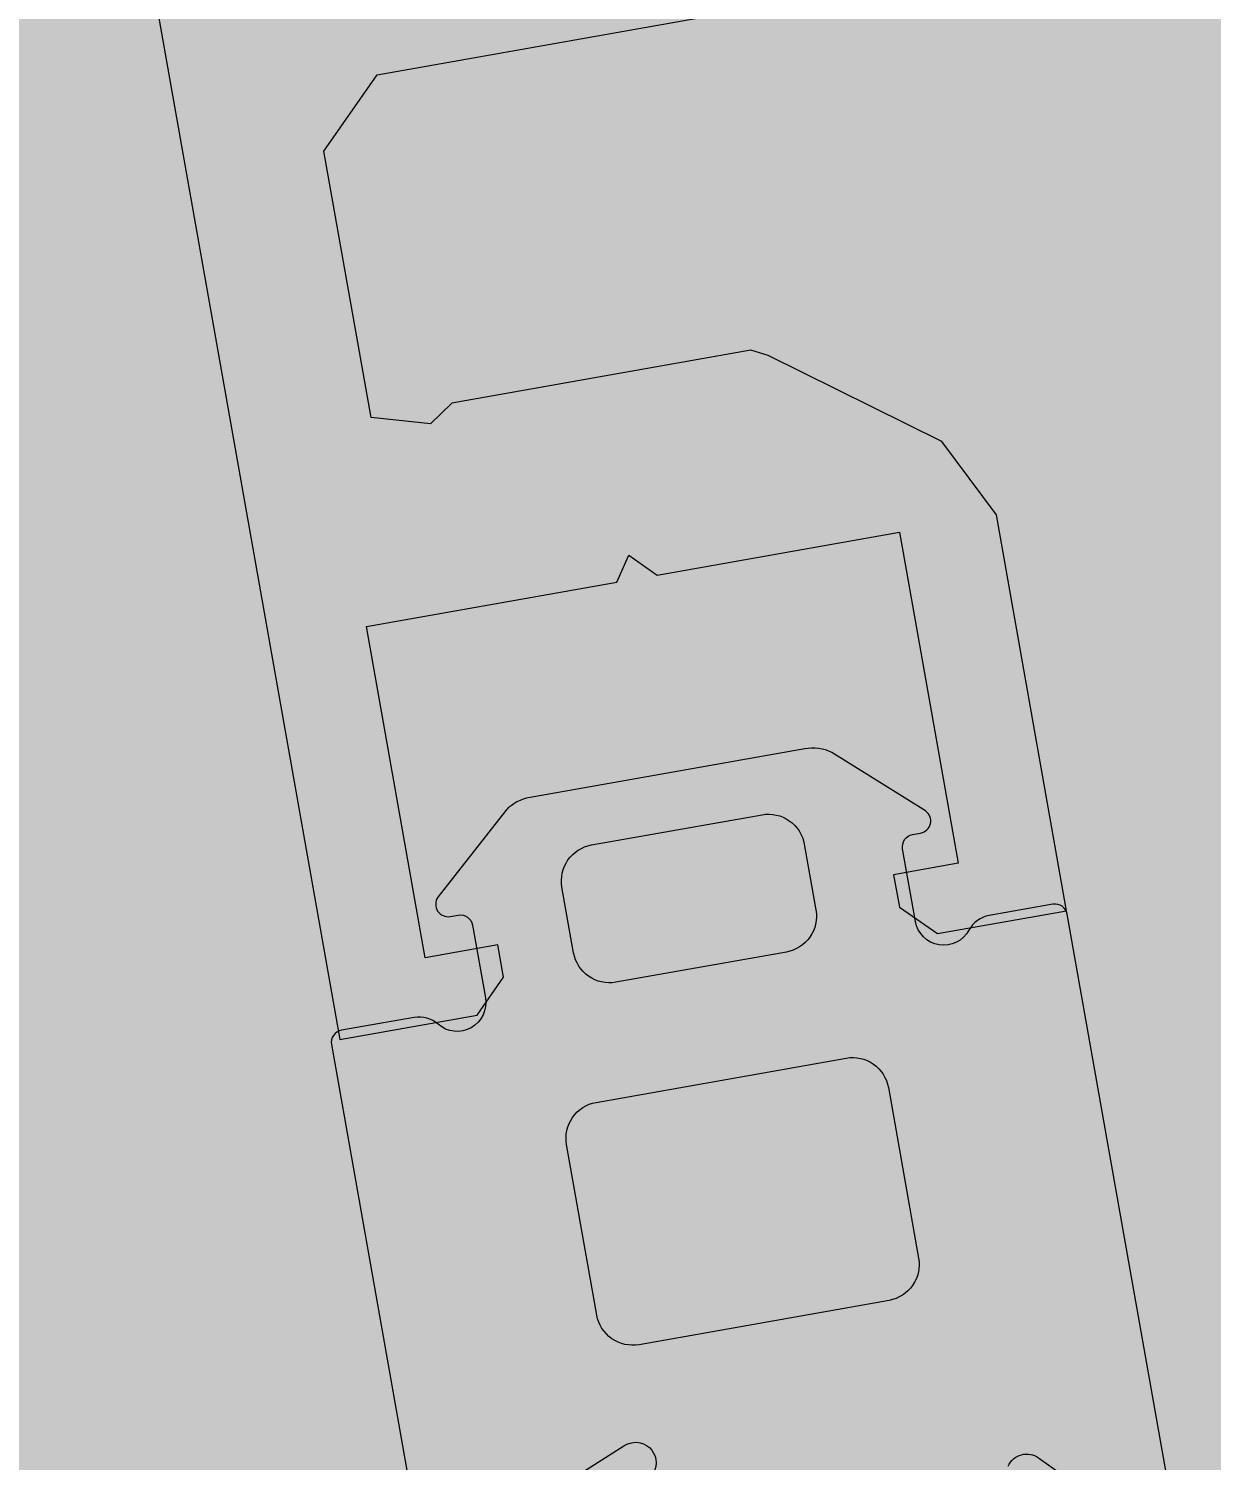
# Model space of a CAD drawing. Header units: millimetres. Extents: x -9096648 to 8741128, y -70248 to 735163.
# Drawn here: x -194502.36 to -194484.78, y 346366.93 to 346388.21 of the extents above; entities that cross this region are included whole.
import ezdxf
from ezdxf import colors
from ezdxf.entities.mleader import LeaderData, LeaderLine
from ezdxf.enums import TextEntityAlignment as Align
from ezdxf.math import Vec2, Vec3

# ---------------------------------------------------------------- set-up
doc = ezdxf.new("R2018")
doc.units = ezdxf.units.MM
doc.linetypes.add('HIDDEN', pattern=[6, 4, -2])
for name, color, linetype, lineweight in [('АР_Маркер экспликации', 239, 'Continuous', 13), ('АР_Номер помещения', 1, 'Continuous', 25), ('АР_Отметки', 250, 'Continuous', 15), ('АР_Помещения_площадь', 19, 'Continuous', 9), ('АР_Размеры', 175, 'Continuous', 9), ('АР_Сущ Несущая стена', 202, 'Continuous', 30), ('перекр 0.3', 181, 'Continuous', 30)]:
    doc.layers.add(name, color=color, linetype=linetype, lineweight=lineweight)
doc.layers.add('АР_Названия помещений', color=124, linetype='Continuous', lineweight=5, plot=False)
doc.styles.add('ISOCPEUR', font='isocpeui.ttf', dxfattribs={"height": 250})
doc.styles.get("Standard").update_dxf_attribs({"font": 'arial.ttf'})

# ---------------------------------------------------------------- blocks, each defined once
blk = doc.blocks.new('*U2187')
at = {"color": 8, "style": 'ISOCPEUR', "flags": 1}
blk.add_attdef('КАТЕГОРИЯ', (-499.166, -2092.186), '', height=250, dxfattribs=at)
at = {"layer": 'АР_Номер помещения', "color": 8, "style": 'ISOCPEUR'}
blk.add_attdef('НОМЕР_ПОМЕЩЕНИЯ', text='', height=300, dxfattribs=at).set_placement((-21006.233, -3796.072), align=Align.MIDDLE_CENTER)
at = {"layer": 'АР_Помещения_площадь', "color": 8, "lineweight": 30, "flags": 104}
blk.add_attdef('ИМЯ_ПОМЕЩЕНИЯ', text='', height=100, dxfattribs=at).set_placement((157.628, 1217.141), align=Align.MIDDLE_CENTER)
at = {"layer": 'АР_Помещения_площадь', "color": 8, "style": 'ISOCPEUR'}
blk.add_attdef('ПЛОЩАДЬ_ПОМЕЩЕНИЯ', text='', height=200, dxfattribs=at).set_placement((-20054.82, -13069.522), align=Align.MIDDLE_RIGHT)
blk = doc.blocks.new('*U2171')
at = {"color": 8, "style": 'ISOCPEUR', "flags": 1}
blk.add_attdef('КАТЕГОРИЯ', (-499.166, -2092.186), '', height=250, dxfattribs=at)
at = {"layer": 'АР_Номер помещения', "color": 8, "style": 'ISOCPEUR'}
blk.add_attdef('НОМЕР_ПОМЕЩЕНИЯ', text='', height=300, dxfattribs=at).set_placement((1135.237, -4683.519), align=Align.MIDDLE_CENTER)
at = {"layer": 'АР_Помещения_площадь', "color": 8, "lineweight": 30, "flags": 104}
blk.add_attdef('ИМЯ_ПОМЕЩЕНИЯ', text='', height=100, dxfattribs=at).set_placement((157.628, 1217.141), align=Align.MIDDLE_CENTER)
at = {"layer": 'АР_Помещения_площадь', "color": 8, "style": 'ISOCPEUR'}
blk.add_attdef('ПЛОЩАДЬ_ПОМЕЩЕНИЯ', text='', height=200, dxfattribs=at).set_placement((6388.051, -10752.088), align=Align.MIDDLE_RIGHT)
blk = doc.blocks.new('*U2167')
at = {"color": 8, "style": 'ISOCPEUR', "flags": 1}
blk.add_attdef('КАТЕГОРИЯ', (-499.166, -2092.186), '', height=250, dxfattribs=at)
at = {"layer": 'АР_Номер помещения', "color": 8, "style": 'ISOCPEUR'}
blk.add_attdef('НОМЕР_ПОМЕЩЕНИЯ', text='', height=300, dxfattribs=at).set_placement((-20232.679, 2600.078), align=Align.MIDDLE_CENTER)
at = {"layer": 'АР_Помещения_площадь', "color": 8, "style": 'ISOCPEUR'}
blk.add_attdef('ПЛОЩАДЬ_ПОМЕЩЕНИЯ', text='', height=200, dxfattribs=at).set_placement((-20053.458, 1769.683), align=Align.MIDDLE_RIGHT)
at = {"layer": 'АР_Помещения_площадь', "color": 8, "lineweight": 30, "flags": 104}
blk.add_attdef('ИМЯ_ПОМЕЩЕНИЯ', text='', height=100, dxfattribs=at).set_placement((157.628, 1217.141), align=Align.MIDDLE_CENTER)
blk = doc.blocks.new('*U2168')
at = {"color": 8, "style": 'ISOCPEUR', "flags": 1}
blk.add_attdef('КАТЕГОРИЯ', (-499.166, -2092.186), '', height=250, dxfattribs=at)
at = {"layer": 'АР_Номер помещения', "color": 8, "style": 'ISOCPEUR'}
blk.add_attdef('НОМЕР_ПОМЕЩЕНИЯ', text='', height=300, dxfattribs=at).set_placement((-17103.919, 4164.009), align=Align.MIDDLE_CENTER)
at = {"layer": 'АР_Помещения_площадь', "color": 8, "style": 'ISOCPEUR'}
blk.add_attdef('ПЛОЩАДЬ_ПОМЕЩЕНИЯ', text='', height=200, dxfattribs=at).set_placement((-15108.805, 2968.381), align=Align.MIDDLE_RIGHT)
at = {"layer": 'АР_Помещения_площадь', "color": 8, "lineweight": 30, "flags": 104}
blk.add_attdef('ИМЯ_ПОМЕЩЕНИЯ', text='', height=100, dxfattribs=at).set_placement((157.628, 1217.141), align=Align.MIDDLE_CENTER)
blk = doc.blocks.new('_DotSmall')
at = {"color": 8, "linetype": 'ByBlock', "const_width": 0.5}
blk.add_lwpolyline([(-0.0625, 0, 1), (0.0625, 0, 1)], format="xyb", close=True, dxfattribs=at)

msp = doc.modelspace()

# ---------------------------------------------------------------- linework, layer by layer
at = {"layer": 'АР_Размеры', "color": 8, "lineweight": 0, "ltscale": 100, "transparency": 33554687}
for points in [[(-194515.01, 346470.667), (-194497.733, 346373.185), (-194495.692, 346373.547), (-194495.297, 346374.112), (-194495.382, 346374.592), (-194496.462, 346374.401), (-194497.335, 346379.323), (-194493.613, 346379.982), (-194493.437, 346380.385), (-194493.013, 346380.089), (-194489.411, 346380.727), (-194488.539, 346375.805), (-194489.499, 346375.635), (-194489.414, 346375.155), (-194488.849, 346374.76), (-194486.928, 346375.1), (-194487.97, 346380.983), (-194488.784, 346382.077), (-194491.362, 346383.353), (-194491.624, 346383.431), (-194496.066, 346382.643), (-194496.383, 346382.339), (-194497.266, 346382.431), (-194497.968, 346386.392), (-194497.178, 346387.523), (-194474.559, 346391.532)], [(-194515.01, 346470.667), (-194497.733, 346373.185), (-194495.692, 346373.547), (-194495.297, 346374.112), (-194495.382, 346374.592), (-194496.462, 346374.401), (-194497.335, 346379.323), (-194493.613, 346379.982), (-194493.437, 346380.385), (-194493.013, 346380.089), (-194489.411, 346380.727), (-194488.539, 346375.805), (-194489.499, 346375.635), (-194489.414, 346375.155), (-194488.849, 346374.76), (-194486.928, 346375.1), (-194487.97, 346380.983), (-194488.784, 346382.077), (-194491.362, 346383.353), (-194491.624, 346383.431), (-194496.066, 346382.643), (-194496.383, 346382.339), (-194497.266, 346382.431), (-194497.968, 346386.392), (-194497.178, 346387.523), (-194474.559, 346391.532)], [(-194515.01, 346470.667), (-194497.733, 346373.185), (-194495.692, 346373.547), (-194495.297, 346374.112), (-194495.382, 346374.592), (-194496.462, 346374.401), (-194497.335, 346379.323), (-194493.613, 346379.982), (-194493.437, 346380.385), (-194493.013, 346380.089), (-194489.411, 346380.727), (-194488.539, 346375.805), (-194489.499, 346375.635), (-194489.414, 346375.155), (-194488.849, 346374.76), (-194486.928, 346375.1), (-194487.97, 346380.983), (-194488.784, 346382.077), (-194491.362, 346383.353), (-194491.624, 346383.431), (-194496.066, 346382.643), (-194496.383, 346382.339), (-194497.266, 346382.431), (-194497.968, 346386.392), (-194497.178, 346387.523), (-194474.559, 346391.532)], [(-194515.01, 346470.667), (-194497.733, 346373.185), (-194495.692, 346373.547), (-194495.297, 346374.112), (-194495.382, 346374.592), (-194496.462, 346374.401), (-194497.335, 346379.323), (-194493.613, 346379.982), (-194493.437, 346380.385), (-194493.013, 346380.089), (-194489.411, 346380.727), (-194488.539, 346375.805), (-194489.499, 346375.635), (-194489.414, 346375.155), (-194488.849, 346374.76), (-194486.928, 346375.1), (-194487.97, 346380.983), (-194488.784, 346382.077), (-194491.362, 346383.353), (-194491.624, 346383.431), (-194496.066, 346382.643), (-194496.383, 346382.339), (-194497.266, 346382.431), (-194497.968, 346386.392), (-194497.178, 346387.523), (-194474.559, 346391.532)], [(-194515.01, 346470.667), (-194497.733, 346373.185), (-194495.692, 346373.547), (-194495.297, 346374.112), (-194495.382, 346374.592), (-194496.462, 346374.401), (-194497.335, 346379.323), (-194493.613, 346379.982), (-194493.437, 346380.385), (-194493.013, 346380.089), (-194489.411, 346380.727), (-194488.539, 346375.805), (-194489.499, 346375.635), (-194489.414, 346375.155), (-194488.849, 346374.76), (-194486.928, 346375.1), (-194487.97, 346380.983), (-194488.784, 346382.077), (-194491.362, 346383.353), (-194491.624, 346383.431), (-194496.066, 346382.643), (-194496.383, 346382.339), (-194497.266, 346382.431), (-194497.968, 346386.392), (-194497.178, 346387.523), (-194474.559, 346391.532)], [(-194515.01, 346470.667), (-194497.733, 346373.185), (-194495.692, 346373.547), (-194495.297, 346374.112), (-194495.382, 346374.592), (-194496.462, 346374.401), (-194497.335, 346379.323), (-194493.613, 346379.982), (-194493.437, 346380.385), (-194493.013, 346380.089), (-194489.411, 346380.727), (-194488.539, 346375.805), (-194489.499, 346375.635), (-194489.414, 346375.155), (-194488.849, 346374.76), (-194486.928, 346375.1), (-194487.97, 346380.983), (-194488.784, 346382.077), (-194491.362, 346383.353), (-194491.624, 346383.431), (-194496.066, 346382.643), (-194496.383, 346382.339), (-194497.266, 346382.431), (-194497.968, 346386.392), (-194497.178, 346387.523), (-194474.559, 346391.532)], [(-194515.01, 346470.667), (-194497.733, 346373.185), (-194495.692, 346373.547), (-194495.297, 346374.112), (-194495.382, 346374.592), (-194496.462, 346374.401), (-194497.335, 346379.323), (-194493.613, 346379.982), (-194493.437, 346380.385), (-194493.013, 346380.089), (-194489.411, 346380.727), (-194488.539, 346375.805), (-194489.499, 346375.635), (-194489.414, 346375.155), (-194488.849, 346374.76), (-194486.928, 346375.1), (-194487.97, 346380.983), (-194488.784, 346382.077), (-194491.362, 346383.353), (-194491.624, 346383.431), (-194496.066, 346382.643), (-194496.383, 346382.339), (-194497.266, 346382.431), (-194497.968, 346386.392), (-194497.178, 346387.523), (-194474.559, 346391.532)], [(-194515.01, 346470.667), (-194497.733, 346373.185), (-194495.692, 346373.547), (-194495.297, 346374.112), (-194495.382, 346374.592), (-194496.462, 346374.401), (-194497.335, 346379.323), (-194493.613, 346379.982), (-194493.437, 346380.385), (-194493.013, 346380.089), (-194489.411, 346380.727), (-194488.539, 346375.805), (-194489.499, 346375.635), (-194489.414, 346375.155), (-194488.849, 346374.76), (-194486.928, 346375.1), (-194487.97, 346380.983), (-194488.784, 346382.077), (-194491.362, 346383.353), (-194491.624, 346383.431), (-194496.066, 346382.643), (-194496.383, 346382.339), (-194497.266, 346382.431), (-194497.968, 346386.392), (-194497.178, 346387.523), (-194474.559, 346391.532)], [(-194515.01, 346470.667), (-194497.733, 346373.185), (-194495.692, 346373.547), (-194495.297, 346374.112), (-194495.382, 346374.592), (-194496.462, 346374.401), (-194497.335, 346379.323), (-194493.613, 346379.982), (-194493.437, 346380.385), (-194493.013, 346380.089), (-194489.411, 346380.727), (-194488.539, 346375.805), (-194489.499, 346375.635), (-194489.414, 346375.155), (-194488.849, 346374.76), (-194486.928, 346375.1), (-194487.97, 346380.983), (-194488.784, 346382.077), (-194491.362, 346383.353), (-194491.624, 346383.431), (-194496.066, 346382.643), (-194496.383, 346382.339), (-194497.266, 346382.431), (-194497.968, 346386.392), (-194497.178, 346387.523), (-194474.559, 346391.532)], [(-194515.01, 346470.667), (-194497.733, 346373.185), (-194495.692, 346373.547), (-194495.297, 346374.112), (-194495.382, 346374.592), (-194496.462, 346374.401), (-194497.335, 346379.323), (-194493.613, 346379.982), (-194493.437, 346380.385), (-194493.013, 346380.089), (-194489.411, 346380.727), (-194488.539, 346375.805), (-194489.499, 346375.635), (-194489.414, 346375.155), (-194488.849, 346374.76), (-194486.928, 346375.1), (-194487.97, 346380.983), (-194488.784, 346382.077), (-194491.362, 346383.353), (-194491.624, 346383.431), (-194496.066, 346382.643), (-194496.383, 346382.339), (-194497.266, 346382.431), (-194497.968, 346386.392), (-194497.178, 346387.523), (-194474.559, 346391.532)], [(-194515.01, 346470.667), (-194497.733, 346373.185), (-194495.692, 346373.547), (-194495.297, 346374.112), (-194495.382, 346374.592), (-194496.462, 346374.401), (-194497.335, 346379.323), (-194493.613, 346379.982), (-194493.437, 346380.385), (-194493.013, 346380.089), (-194489.411, 346380.727), (-194488.539, 346375.805), (-194489.499, 346375.635), (-194489.414, 346375.155), (-194488.849, 346374.76), (-194486.928, 346375.1), (-194487.97, 346380.983), (-194488.784, 346382.077), (-194491.362, 346383.353), (-194491.624, 346383.431), (-194496.066, 346382.643), (-194496.383, 346382.339), (-194497.266, 346382.431), (-194497.968, 346386.392), (-194497.178, 346387.523), (-194474.559, 346391.532)], [(-194515.01, 346470.667), (-194497.733, 346373.185), (-194495.692, 346373.547), (-194495.297, 346374.112), (-194495.382, 346374.592), (-194496.462, 346374.401), (-194497.335, 346379.323), (-194493.613, 346379.982), (-194493.437, 346380.385), (-194493.013, 346380.089), (-194489.411, 346380.727), (-194488.539, 346375.805), (-194489.499, 346375.635), (-194489.414, 346375.155), (-194488.849, 346374.76), (-194486.928, 346375.1), (-194487.97, 346380.983), (-194488.784, 346382.077), (-194491.362, 346383.353), (-194491.624, 346383.431), (-194496.066, 346382.643), (-194496.383, 346382.339), (-194497.266, 346382.431), (-194497.968, 346386.392), (-194497.178, 346387.523), (-194474.559, 346391.532)], [(-194515.01, 346470.667), (-194497.733, 346373.185), (-194495.692, 346373.547), (-194495.297, 346374.112), (-194495.382, 346374.592), (-194496.462, 346374.401), (-194497.335, 346379.323), (-194493.613, 346379.982), (-194493.437, 346380.385), (-194493.013, 346380.089), (-194489.411, 346380.727), (-194488.539, 346375.805), (-194489.499, 346375.635), (-194489.414, 346375.155), (-194488.849, 346374.76), (-194486.928, 346375.1), (-194487.97, 346380.983), (-194488.784, 346382.077), (-194491.362, 346383.353), (-194491.624, 346383.431), (-194496.066, 346382.643), (-194496.383, 346382.339), (-194497.266, 346382.431), (-194497.968, 346386.392), (-194497.178, 346387.523), (-194474.559, 346391.532)], [(-194515.01, 346470.667), (-194497.733, 346373.185), (-194495.692, 346373.547), (-194495.297, 346374.112), (-194495.382, 346374.592), (-194496.462, 346374.401), (-194497.335, 346379.323), (-194493.613, 346379.982), (-194493.437, 346380.385), (-194493.013, 346380.089), (-194489.411, 346380.727), (-194488.539, 346375.805), (-194489.499, 346375.635), (-194489.414, 346375.155), (-194488.849, 346374.76), (-194486.928, 346375.1), (-194487.97, 346380.983), (-194488.784, 346382.077), (-194491.362, 346383.353), (-194491.624, 346383.431), (-194496.066, 346382.643), (-194496.383, 346382.339), (-194497.266, 346382.431), (-194497.968, 346386.392), (-194497.178, 346387.523), (-194474.559, 346391.532)], [(-194515.01, 346470.667), (-194497.733, 346373.185), (-194495.692, 346373.547), (-194495.297, 346374.112), (-194495.382, 346374.592), (-194496.462, 346374.401), (-194497.335, 346379.323), (-194493.613, 346379.982), (-194493.437, 346380.385), (-194493.013, 346380.089), (-194489.411, 346380.727), (-194488.539, 346375.805), (-194489.499, 346375.635), (-194489.414, 346375.155), (-194488.849, 346374.76), (-194486.928, 346375.1), (-194487.97, 346380.983), (-194488.784, 346382.077), (-194491.362, 346383.353), (-194491.624, 346383.431), (-194496.066, 346382.643), (-194496.383, 346382.339), (-194497.266, 346382.431), (-194497.968, 346386.392), (-194497.178, 346387.523), (-194474.559, 346391.532)], [(-194515.01, 346470.667), (-194497.733, 346373.185), (-194495.692, 346373.547), (-194495.297, 346374.112), (-194495.382, 346374.592), (-194496.462, 346374.401), (-194497.335, 346379.323), (-194493.613, 346379.982), (-194493.437, 346380.385), (-194493.013, 346380.089), (-194489.411, 346380.727), (-194488.539, 346375.805), (-194489.499, 346375.635), (-194489.414, 346375.155), (-194488.849, 346374.76), (-194486.928, 346375.1), (-194487.97, 346380.983), (-194488.784, 346382.077), (-194491.362, 346383.353), (-194491.624, 346383.431), (-194496.066, 346382.643), (-194496.383, 346382.339), (-194497.266, 346382.431), (-194497.968, 346386.392), (-194497.178, 346387.523), (-194474.559, 346391.532)], [(-194515.01, 346470.667), (-194497.733, 346373.185), (-194495.692, 346373.547), (-194495.297, 346374.112), (-194495.382, 346374.592), (-194496.462, 346374.401), (-194497.335, 346379.323), (-194493.613, 346379.982), (-194493.437, 346380.385), (-194493.013, 346380.089), (-194489.411, 346380.727), (-194488.539, 346375.805), (-194489.499, 346375.635), (-194489.414, 346375.155), (-194488.849, 346374.76), (-194486.928, 346375.1), (-194487.97, 346380.983), (-194488.784, 346382.077), (-194491.362, 346383.353), (-194491.624, 346383.431), (-194496.066, 346382.643), (-194496.383, 346382.339), (-194497.266, 346382.431), (-194497.968, 346386.392), (-194497.178, 346387.523), (-194474.559, 346391.532)], [(-194515.01, 346470.667), (-194497.733, 346373.185), (-194495.692, 346373.547), (-194495.297, 346374.112), (-194495.382, 346374.592), (-194496.462, 346374.401), (-194497.335, 346379.323), (-194493.613, 346379.982), (-194493.437, 346380.385), (-194493.013, 346380.089), (-194489.411, 346380.727), (-194488.539, 346375.805), (-194489.499, 346375.635), (-194489.414, 346375.155), (-194488.849, 346374.76), (-194486.928, 346375.1), (-194487.97, 346380.983), (-194488.784, 346382.077), (-194491.362, 346383.353), (-194491.624, 346383.431), (-194496.066, 346382.643), (-194496.383, 346382.339), (-194497.266, 346382.431), (-194497.968, 346386.392), (-194497.178, 346387.523), (-194474.559, 346391.532)], [(-194486.919, 346375.048), (-194486.919, 346375.048)], [(-194486.919, 346375.048), (-194486.919, 346375.048)], [(-194486.919, 346375.048), (-194486.919, 346375.048)], [(-194486.919, 346375.048), (-194486.919, 346375.048)], [(-194486.919, 346375.048), (-194486.919, 346375.048)], [(-194486.919, 346375.048), (-194486.919, 346375.048)], [(-194486.919, 346375.048), (-194486.919, 346375.048)], [(-194486.919, 346375.048), (-194486.919, 346375.048)], [(-194486.919, 346375.048), (-194486.919, 346375.048)], [(-194486.919, 346375.048), (-194486.919, 346375.048)], [(-194486.919, 346375.048), (-194486.919, 346375.048)], [(-194486.919, 346375.048), (-194486.919, 346375.048)], [(-194486.919, 346375.048), (-194486.919, 346375.048)], [(-194486.919, 346375.048), (-194486.919, 346375.048)], [(-194486.919, 346375.048), (-194486.919, 346375.048)], [(-194486.919, 346375.048), (-194486.919, 346375.048)], [(-194486.919, 346375.048), (-194486.919, 346375.048)], [(-194497.856, 346373.11), (-194497.856, 346373.11)], [(-194497.856, 346373.11), (-194497.856, 346373.11)], [(-194497.856, 346373.11), (-194497.856, 346373.11)], [(-194497.856, 346373.11), (-194497.856, 346373.11)], [(-194497.856, 346373.11), (-194497.856, 346373.11)], [(-194497.856, 346373.11), (-194497.856, 346373.11)], [(-194497.856, 346373.11), (-194497.856, 346373.11)], [(-194497.856, 346373.11), (-194497.856, 346373.11)], [(-194497.856, 346373.11), (-194497.856, 346373.11)], [(-194497.856, 346373.11), (-194497.856, 346373.11)], [(-194497.856, 346373.11), (-194497.856, 346373.11)], [(-194497.856, 346373.11), (-194497.856, 346373.11)], [(-194497.856, 346373.11), (-194497.856, 346373.11)], [(-194497.856, 346373.11), (-194497.856, 346373.11)], [(-194497.856, 346373.11), (-194497.856, 346373.11)], [(-194497.856, 346373.11), (-194497.856, 346373.11)], [(-194497.856, 346373.11), (-194497.856, 346373.11)]]:
    msp.add_lwpolyline(points, dxfattribs=at)
for points in [[(-194485.348, 346366.188), (-194486.919, 346375.048, 0.414214), (-194487.131, 346375.196), (-194488.079, 346375.028, 0.228752), (-194488.379, 346374.811, -0.710164), (-194489.175, 346374.94), (-194489.366, 346376.02, -0.4144), (-194489.218, 346376.232), (-194489.098, 346376.254, 0.66825), (-194489.025, 346376.584), (-194490.417, 346377.451, 0.164348), (-194490.821, 346377.506), (-194494.903, 346376.782, 0.164348), (-194495.264, 346376.592), (-194496.273, 346375.299, 0.66825), (-194496.091, 346375.014), (-194495.971, 346375.035, -0.4144), (-194495.759, 346374.887), (-194495.567, 346373.807, -0.710164), (-194496.27, 346373.413, 0.228752), (-194496.627, 346373.513), (-194497.708, 346373.322, 0.4144), (-194497.856, 346373.11), (-194496.6, 346366.027, 0.430028)], [(-194485.348, 346366.188), (-194486.919, 346375.048, 0.414214), (-194487.131, 346375.196), (-194488.079, 346375.028, 0.228752), (-194488.379, 346374.811, -0.710164), (-194489.175, 346374.94), (-194489.366, 346376.02, -0.4144), (-194489.218, 346376.232), (-194489.098, 346376.254, 0.66825), (-194489.025, 346376.584), (-194490.417, 346377.451, 0.164348), (-194490.821, 346377.506), (-194494.903, 346376.782, 0.164348), (-194495.264, 346376.592), (-194496.273, 346375.299, 0.66825), (-194496.091, 346375.014), (-194495.971, 346375.035, -0.4144), (-194495.759, 346374.887), (-194495.567, 346373.807, -0.710164), (-194496.27, 346373.413, 0.228752), (-194496.627, 346373.513), (-194497.708, 346373.322, 0.4144), (-194497.856, 346373.11), (-194496.6, 346366.027, 0.430028)], [(-194485.348, 346366.188), (-194486.919, 346375.048, 0.414214), (-194487.131, 346375.196), (-194488.079, 346375.028, 0.228752), (-194488.379, 346374.811, -0.710164), (-194489.175, 346374.94), (-194489.366, 346376.02, -0.4144), (-194489.218, 346376.232), (-194489.098, 346376.254, 0.66825), (-194489.025, 346376.584), (-194490.417, 346377.451, 0.164348), (-194490.821, 346377.506), (-194494.903, 346376.782, 0.164348), (-194495.264, 346376.592), (-194496.273, 346375.299, 0.66825), (-194496.091, 346375.014), (-194495.971, 346375.035, -0.4144), (-194495.759, 346374.887), (-194495.567, 346373.807, -0.710164), (-194496.27, 346373.413, 0.228752), (-194496.627, 346373.513), (-194497.708, 346373.322, 0.4144), (-194497.856, 346373.11), (-194496.6, 346366.027, 0.430028)], [(-194485.348, 346366.188), (-194486.919, 346375.048, 0.414214), (-194487.131, 346375.196), (-194488.079, 346375.028, 0.228752), (-194488.379, 346374.811, -0.710164), (-194489.175, 346374.94), (-194489.366, 346376.02, -0.4144), (-194489.218, 346376.232), (-194489.098, 346376.254, 0.66825), (-194489.025, 346376.584), (-194490.417, 346377.451, 0.164348), (-194490.821, 346377.506), (-194494.903, 346376.782, 0.164348), (-194495.264, 346376.592), (-194496.273, 346375.299, 0.66825), (-194496.091, 346375.014), (-194495.971, 346375.035, -0.4144), (-194495.759, 346374.887), (-194495.567, 346373.807, -0.710164), (-194496.27, 346373.413, 0.228752), (-194496.627, 346373.513), (-194497.708, 346373.322, 0.4144), (-194497.856, 346373.11), (-194496.6, 346366.027, 0.430028)], [(-194485.348, 346366.188), (-194486.919, 346375.048, 0.414214), (-194487.131, 346375.196), (-194488.079, 346375.028, 0.228752), (-194488.379, 346374.811, -0.710164), (-194489.175, 346374.94), (-194489.366, 346376.02, -0.4144), (-194489.218, 346376.232), (-194489.098, 346376.254, 0.66825), (-194489.025, 346376.584), (-194490.417, 346377.451, 0.164348), (-194490.821, 346377.506), (-194494.903, 346376.782, 0.164348), (-194495.264, 346376.592), (-194496.273, 346375.299, 0.66825), (-194496.091, 346375.014), (-194495.971, 346375.035, -0.4144), (-194495.759, 346374.887), (-194495.567, 346373.807, -0.710164), (-194496.27, 346373.413, 0.228752), (-194496.627, 346373.513), (-194497.708, 346373.322, 0.4144), (-194497.856, 346373.11), (-194496.6, 346366.027, 0.430028)], [(-194485.348, 346366.188), (-194486.919, 346375.048, 0.414214), (-194487.131, 346375.196), (-194488.079, 346375.028, 0.228752), (-194488.379, 346374.811, -0.710164), (-194489.175, 346374.94), (-194489.366, 346376.02, -0.4144), (-194489.218, 346376.232), (-194489.098, 346376.254, 0.66825), (-194489.025, 346376.584), (-194490.417, 346377.451, 0.164348), (-194490.821, 346377.506), (-194494.903, 346376.782, 0.164348), (-194495.264, 346376.592), (-194496.273, 346375.299, 0.66825), (-194496.091, 346375.014), (-194495.971, 346375.035, -0.4144), (-194495.759, 346374.887), (-194495.567, 346373.807, -0.710164), (-194496.27, 346373.413, 0.228752), (-194496.627, 346373.513), (-194497.708, 346373.322, 0.4144), (-194497.856, 346373.11), (-194496.6, 346366.027, 0.430028)], [(-194485.348, 346366.188), (-194486.919, 346375.048, 0.414214), (-194487.131, 346375.196), (-194488.079, 346375.028, 0.228752), (-194488.379, 346374.811, -0.710164), (-194489.175, 346374.94), (-194489.366, 346376.02, -0.4144), (-194489.218, 346376.232), (-194489.098, 346376.254, 0.66825), (-194489.025, 346376.584), (-194490.417, 346377.451, 0.164348), (-194490.821, 346377.506), (-194494.903, 346376.782, 0.164348), (-194495.264, 346376.592), (-194496.273, 346375.299, 0.66825), (-194496.091, 346375.014), (-194495.971, 346375.035, -0.4144), (-194495.759, 346374.887), (-194495.567, 346373.807, -0.710164), (-194496.27, 346373.413, 0.228752), (-194496.627, 346373.513), (-194497.708, 346373.322, 0.4144), (-194497.856, 346373.11), (-194496.6, 346366.027, 0.430028)], [(-194485.348, 346366.188), (-194486.919, 346375.048, 0.414214), (-194487.131, 346375.196), (-194488.079, 346375.028, 0.228752), (-194488.379, 346374.811, -0.710164), (-194489.175, 346374.94), (-194489.366, 346376.02, -0.4144), (-194489.218, 346376.232), (-194489.098, 346376.254, 0.66825), (-194489.025, 346376.584), (-194490.417, 346377.451, 0.164348), (-194490.821, 346377.506), (-194494.903, 346376.782, 0.164348), (-194495.264, 346376.592), (-194496.273, 346375.299, 0.66825), (-194496.091, 346375.014), (-194495.971, 346375.035, -0.4144), (-194495.759, 346374.887), (-194495.567, 346373.807, -0.710164), (-194496.27, 346373.413, 0.228752), (-194496.627, 346373.513), (-194497.708, 346373.322, 0.4144), (-194497.856, 346373.11), (-194496.6, 346366.027, 0.430028)], [(-194485.348, 346366.188), (-194486.919, 346375.048, 0.414214), (-194487.131, 346375.196), (-194488.079, 346375.028, 0.228752), (-194488.379, 346374.811, -0.710164), (-194489.175, 346374.94), (-194489.366, 346376.02, -0.4144), (-194489.218, 346376.232), (-194489.098, 346376.254, 0.66825), (-194489.025, 346376.584), (-194490.417, 346377.451, 0.164348), (-194490.821, 346377.506), (-194494.903, 346376.782, 0.164348), (-194495.264, 346376.592), (-194496.273, 346375.299, 0.66825), (-194496.091, 346375.014), (-194495.971, 346375.035, -0.4144), (-194495.759, 346374.887), (-194495.567, 346373.807, -0.710164), (-194496.27, 346373.413, 0.228752), (-194496.627, 346373.513), (-194497.708, 346373.322, 0.4144), (-194497.856, 346373.11), (-194496.6, 346366.027, 0.430028)], [(-194485.348, 346366.188), (-194486.919, 346375.048, 0.414214), (-194487.131, 346375.196), (-194488.079, 346375.028, 0.228752), (-194488.379, 346374.811, -0.710164), (-194489.175, 346374.94), (-194489.366, 346376.02, -0.4144), (-194489.218, 346376.232), (-194489.098, 346376.254, 0.66825), (-194489.025, 346376.584), (-194490.417, 346377.451, 0.164348), (-194490.821, 346377.506), (-194494.903, 346376.782, 0.164348), (-194495.264, 346376.592), (-194496.273, 346375.299, 0.66825), (-194496.091, 346375.014), (-194495.971, 346375.035, -0.4144), (-194495.759, 346374.887), (-194495.567, 346373.807, -0.710164), (-194496.27, 346373.413, 0.228752), (-194496.627, 346373.513), (-194497.708, 346373.322, 0.4144), (-194497.856, 346373.11), (-194496.6, 346366.027, 0.430028)], [(-194485.348, 346366.188), (-194486.919, 346375.048, 0.414214), (-194487.131, 346375.196), (-194488.079, 346375.028, 0.228752), (-194488.379, 346374.811, -0.710164), (-194489.175, 346374.94), (-194489.366, 346376.02, -0.4144), (-194489.218, 346376.232), (-194489.098, 346376.254, 0.66825), (-194489.025, 346376.584), (-194490.417, 346377.451, 0.164348), (-194490.821, 346377.506), (-194494.903, 346376.782, 0.164348), (-194495.264, 346376.592), (-194496.273, 346375.299, 0.66825), (-194496.091, 346375.014), (-194495.971, 346375.035, -0.4144), (-194495.759, 346374.887), (-194495.567, 346373.807, -0.710164), (-194496.27, 346373.413, 0.228752), (-194496.627, 346373.513), (-194497.708, 346373.322, 0.4144), (-194497.856, 346373.11), (-194496.6, 346366.027, 0.430028)], [(-194485.348, 346366.188), (-194486.919, 346375.048, 0.414214), (-194487.131, 346375.196), (-194488.079, 346375.028, 0.228752), (-194488.379, 346374.811, -0.710164), (-194489.175, 346374.94), (-194489.366, 346376.02, -0.4144), (-194489.218, 346376.232), (-194489.098, 346376.254, 0.66825), (-194489.025, 346376.584), (-194490.417, 346377.451, 0.164348), (-194490.821, 346377.506), (-194494.903, 346376.782, 0.164348), (-194495.264, 346376.592), (-194496.273, 346375.299, 0.66825), (-194496.091, 346375.014), (-194495.971, 346375.035, -0.4144), (-194495.759, 346374.887), (-194495.567, 346373.807, -0.710164), (-194496.27, 346373.413, 0.228752), (-194496.627, 346373.513), (-194497.708, 346373.322, 0.4144), (-194497.856, 346373.11), (-194496.6, 346366.027, 0.430028)], [(-194485.348, 346366.188), (-194486.919, 346375.048, 0.414214), (-194487.131, 346375.196), (-194488.079, 346375.028, 0.228752), (-194488.379, 346374.811, -0.710164), (-194489.175, 346374.94), (-194489.366, 346376.02, -0.4144), (-194489.218, 346376.232), (-194489.098, 346376.254, 0.66825), (-194489.025, 346376.584), (-194490.417, 346377.451, 0.164348), (-194490.821, 346377.506), (-194494.903, 346376.782, 0.164348), (-194495.264, 346376.592), (-194496.273, 346375.299, 0.66825), (-194496.091, 346375.014), (-194495.971, 346375.035, -0.4144), (-194495.759, 346374.887), (-194495.567, 346373.807, -0.710164), (-194496.27, 346373.413, 0.228752), (-194496.627, 346373.513), (-194497.708, 346373.322, 0.4144), (-194497.856, 346373.11), (-194496.6, 346366.027, 0.430028)], [(-194485.348, 346366.188), (-194486.919, 346375.048, 0.414214), (-194487.131, 346375.196), (-194488.079, 346375.028, 0.228752), (-194488.379, 346374.811, -0.710164), (-194489.175, 346374.94), (-194489.366, 346376.02, -0.4144), (-194489.218, 346376.232), (-194489.098, 346376.254, 0.66825), (-194489.025, 346376.584), (-194490.417, 346377.451, 0.164348), (-194490.821, 346377.506), (-194494.903, 346376.782, 0.164348), (-194495.264, 346376.592), (-194496.273, 346375.299, 0.66825), (-194496.091, 346375.014), (-194495.971, 346375.035, -0.4144), (-194495.759, 346374.887), (-194495.567, 346373.807, -0.710164), (-194496.27, 346373.413, 0.228752), (-194496.627, 346373.513), (-194497.708, 346373.322, 0.4144), (-194497.856, 346373.11), (-194496.6, 346366.027, 0.430028)], [(-194485.348, 346366.188), (-194486.919, 346375.048, 0.414214), (-194487.131, 346375.196), (-194488.079, 346375.028, 0.228752), (-194488.379, 346374.811, -0.710164), (-194489.175, 346374.94), (-194489.366, 346376.02, -0.4144), (-194489.218, 346376.232), (-194489.098, 346376.254, 0.66825), (-194489.025, 346376.584), (-194490.417, 346377.451, 0.164348), (-194490.821, 346377.506), (-194494.903, 346376.782, 0.164348), (-194495.264, 346376.592), (-194496.273, 346375.299, 0.66825), (-194496.091, 346375.014), (-194495.971, 346375.035, -0.4144), (-194495.759, 346374.887), (-194495.567, 346373.807, -0.710164), (-194496.27, 346373.413, 0.228752), (-194496.627, 346373.513), (-194497.708, 346373.322, 0.4144), (-194497.856, 346373.11), (-194496.6, 346366.027, 0.430028)], [(-194485.348, 346366.188), (-194486.919, 346375.048, 0.414214), (-194487.131, 346375.196), (-194488.079, 346375.028, 0.228752), (-194488.379, 346374.811, -0.710164), (-194489.175, 346374.94), (-194489.366, 346376.02, -0.4144), (-194489.218, 346376.232), (-194489.098, 346376.254, 0.66825), (-194489.025, 346376.584), (-194490.417, 346377.451, 0.164348), (-194490.821, 346377.506), (-194494.903, 346376.782, 0.164348), (-194495.264, 346376.592), (-194496.273, 346375.299, 0.66825), (-194496.091, 346375.014), (-194495.971, 346375.035, -0.4144), (-194495.759, 346374.887), (-194495.567, 346373.807, -0.710164), (-194496.27, 346373.413, 0.228752), (-194496.627, 346373.513), (-194497.708, 346373.322, 0.4144), (-194497.856, 346373.11), (-194496.6, 346366.027, 0.430028)], [(-194485.348, 346366.188), (-194486.919, 346375.048, 0.414214), (-194487.131, 346375.196), (-194488.079, 346375.028, 0.228752), (-194488.379, 346374.811, -0.710164), (-194489.175, 346374.94), (-194489.366, 346376.02, -0.4144), (-194489.218, 346376.232), (-194489.098, 346376.254, 0.66825), (-194489.025, 346376.584), (-194490.417, 346377.451, 0.164348), (-194490.821, 346377.506), (-194494.903, 346376.782, 0.164348), (-194495.264, 346376.592), (-194496.273, 346375.299, 0.66825), (-194496.091, 346375.014), (-194495.971, 346375.035, -0.4144), (-194495.759, 346374.887), (-194495.567, 346373.807, -0.710164), (-194496.27, 346373.413, 0.228752), (-194496.627, 346373.513), (-194497.708, 346373.322, 0.4144), (-194497.856, 346373.11), (-194496.6, 346366.027, 0.430028)], [(-194495.402, 346365.94), (-194493.51, 346367.143, -0.800036), (-194493.07, 346366.743, -0.079083)], [(-194495.402, 346365.94), (-194493.51, 346367.143, -0.800036), (-194493.07, 346366.743, -0.079083)], [(-194495.402, 346365.94), (-194493.51, 346367.143, -0.800036), (-194493.07, 346366.743, -0.079083)], [(-194495.402, 346365.94), (-194493.51, 346367.143, -0.800036), (-194493.07, 346366.743, -0.079083)], [(-194495.402, 346365.94), (-194493.51, 346367.143, -0.800036), (-194493.07, 346366.743, -0.079083)], [(-194495.402, 346365.94), (-194493.51, 346367.143, -0.800036), (-194493.07, 346366.743, -0.079083)], [(-194495.402, 346365.94), (-194493.51, 346367.143, -0.800036), (-194493.07, 346366.743, -0.079083)], [(-194495.402, 346365.94), (-194493.51, 346367.143, -0.800036), (-194493.07, 346366.743, -0.079083)], [(-194495.402, 346365.94), (-194493.51, 346367.143, -0.800036), (-194493.07, 346366.743, -0.079083)], [(-194495.402, 346365.94), (-194493.51, 346367.143, -0.800036), (-194493.07, 346366.743, -0.079083)], [(-194495.402, 346365.94), (-194493.51, 346367.143, -0.800036), (-194493.07, 346366.743, -0.079083)], [(-194495.402, 346365.94), (-194493.51, 346367.143, -0.800036), (-194493.07, 346366.743, -0.079083)], [(-194495.402, 346365.94), (-194493.51, 346367.143, -0.800036), (-194493.07, 346366.743, -0.079083)], [(-194495.402, 346365.94), (-194493.51, 346367.143, -0.800036), (-194493.07, 346366.743, -0.079083)], [(-194495.402, 346365.94), (-194493.51, 346367.143, -0.800036), (-194493.07, 346366.743, -0.079083)], [(-194495.402, 346365.94), (-194493.51, 346367.143, -0.800036), (-194493.07, 346366.743, -0.079083)], [(-194495.402, 346365.94), (-194493.51, 346367.143, -0.800036), (-194493.07, 346366.743, -0.079083)], [(-194495.402, 346365.94), (-194493.51, 346367.143, -0.800036), (-194493.07, 346366.743, -0.079083)], [(-194487.796, 346366.844, -0.469739), (-194487.344, 346366.968), (-194485.823, 346365.885, 0.667984)], [(-194487.796, 346366.844, -0.469739), (-194487.344, 346366.968), (-194485.823, 346365.885, 0.667984)], [(-194487.796, 346366.844, -0.469739), (-194487.344, 346366.968), (-194485.823, 346365.885, 0.667984)], [(-194487.796, 346366.844, -0.469739), (-194487.344, 346366.968), (-194485.823, 346365.885, 0.667984)], [(-194487.796, 346366.844, -0.469739), (-194487.344, 346366.968), (-194485.823, 346365.885, 0.667984)], [(-194487.796, 346366.844, -0.469739), (-194487.344, 346366.968), (-194485.823, 346365.885, 0.667984)], [(-194487.796, 346366.844, -0.469739), (-194487.344, 346366.968), (-194485.823, 346365.885, 0.667984)], [(-194487.796, 346366.844, -0.469739), (-194487.344, 346366.968), (-194485.823, 346365.885, 0.667984)], [(-194487.796, 346366.844, -0.469739), (-194487.344, 346366.968), (-194485.823, 346365.885, 0.667984)], [(-194487.796, 346366.844, -0.469739), (-194487.344, 346366.968), (-194485.823, 346365.885, 0.667984)], [(-194487.796, 346366.844, -0.469739), (-194487.344, 346366.968), (-194485.823, 346365.885, 0.667984)], [(-194487.796, 346366.844, -0.469739), (-194487.344, 346366.968), (-194485.823, 346365.885, 0.667984)], [(-194487.796, 346366.844, -0.469739), (-194487.344, 346366.968), (-194485.823, 346365.885, 0.667984)], [(-194487.796, 346366.844, -0.469739), (-194487.344, 346366.968), (-194485.823, 346365.885, 0.667984)], [(-194487.796, 346366.844, -0.469739), (-194487.344, 346366.968), (-194485.823, 346365.885, 0.667984)], [(-194487.796, 346366.844, -0.469739), (-194487.344, 346366.968), (-194485.823, 346365.885, 0.667984)], [(-194487.796, 346366.844, -0.469739), (-194487.344, 346366.968), (-194485.823, 346365.885, 0.667984)], [(-194487.796, 346366.844, -0.469739), (-194487.344, 346366.968), (-194485.823, 346365.885, 0.667984)]]:
    msp.add_lwpolyline(points, format="xyb", dxfattribs=at)
at = {"layer": 'АР_Размеры', "color": 8}
for points in [[(-194493.99, 346376.077), (-194491.455, 346376.527, -0.414214), (-194490.827, 346376.088), (-194490.654, 346375.113, -0.414214), (-194491.093, 346374.486), (-194493.628, 346374.036, -0.414214), (-194494.256, 346374.475), (-194494.429, 346375.449, -0.414214)], [(-194493.99, 346376.077), (-194491.455, 346376.527, -0.414214), (-194490.827, 346376.088), (-194490.654, 346375.113, -0.414214), (-194491.093, 346374.486), (-194493.628, 346374.036, -0.414214), (-194494.256, 346374.475), (-194494.429, 346375.449, -0.414214)], [(-194493.99, 346376.077), (-194491.455, 346376.527, -0.414214), (-194490.827, 346376.088), (-194490.654, 346375.113, -0.414214), (-194491.093, 346374.486), (-194493.628, 346374.036, -0.414214), (-194494.256, 346374.475), (-194494.429, 346375.449, -0.414214)], [(-194493.99, 346376.077), (-194491.455, 346376.527, -0.414214), (-194490.827, 346376.088), (-194490.654, 346375.113, -0.414214), (-194491.093, 346374.486), (-194493.628, 346374.036, -0.414214), (-194494.256, 346374.475), (-194494.429, 346375.449, -0.414214)], [(-194493.99, 346376.077), (-194491.455, 346376.527, -0.414214), (-194490.827, 346376.088), (-194490.654, 346375.113, -0.414214), (-194491.093, 346374.486), (-194493.628, 346374.036, -0.414214), (-194494.256, 346374.475), (-194494.429, 346375.449, -0.414214)], [(-194493.99, 346376.077), (-194491.455, 346376.527, -0.414214), (-194490.827, 346376.088), (-194490.654, 346375.113, -0.414214), (-194491.093, 346374.486), (-194493.628, 346374.036, -0.414214), (-194494.256, 346374.475), (-194494.429, 346375.449, -0.414214)], [(-194493.99, 346376.077), (-194491.455, 346376.527, -0.414214), (-194490.827, 346376.088), (-194490.654, 346375.113, -0.414214), (-194491.093, 346374.486), (-194493.628, 346374.036, -0.414214), (-194494.256, 346374.475), (-194494.429, 346375.449, -0.414214)], [(-194493.99, 346376.077), (-194491.455, 346376.527, -0.414214), (-194490.827, 346376.088), (-194490.654, 346375.113, -0.414214), (-194491.093, 346374.486), (-194493.628, 346374.036, -0.414214), (-194494.256, 346374.475), (-194494.429, 346375.449, -0.414214)], [(-194493.99, 346376.077), (-194491.455, 346376.527, -0.414214), (-194490.827, 346376.088), (-194490.654, 346375.113, -0.414214), (-194491.093, 346374.486), (-194493.628, 346374.036, -0.414214), (-194494.256, 346374.475), (-194494.429, 346375.449, -0.414214)], [(-194493.99, 346376.077), (-194491.455, 346376.527, -0.414214), (-194490.827, 346376.088), (-194490.654, 346375.113, -0.414214), (-194491.093, 346374.486), (-194493.628, 346374.036, -0.414214), (-194494.256, 346374.475), (-194494.429, 346375.449, -0.414214)], [(-194493.99, 346376.077), (-194491.455, 346376.527, -0.414214), (-194490.827, 346376.088), (-194490.654, 346375.113, -0.414214), (-194491.093, 346374.486), (-194493.628, 346374.036, -0.414214), (-194494.256, 346374.475), (-194494.429, 346375.449, -0.414214)], [(-194493.99, 346376.077), (-194491.455, 346376.527, -0.414214), (-194490.827, 346376.088), (-194490.654, 346375.113, -0.414214), (-194491.093, 346374.486), (-194493.628, 346374.036, -0.414214), (-194494.256, 346374.475), (-194494.429, 346375.449, -0.414214)], [(-194493.99, 346376.077), (-194491.455, 346376.527, -0.414214), (-194490.827, 346376.088), (-194490.654, 346375.113, -0.414214), (-194491.093, 346374.486), (-194493.628, 346374.036, -0.414214), (-194494.256, 346374.475), (-194494.429, 346375.449, -0.414214)], [(-194493.99, 346376.077), (-194491.455, 346376.527, -0.414214), (-194490.827, 346376.088), (-194490.654, 346375.113, -0.414214), (-194491.093, 346374.486), (-194493.628, 346374.036, -0.414214), (-194494.256, 346374.475), (-194494.429, 346375.449, -0.414214)], [(-194493.99, 346376.077), (-194491.455, 346376.527, -0.414214), (-194490.827, 346376.088), (-194490.654, 346375.113, -0.414214), (-194491.093, 346374.486), (-194493.628, 346374.036, -0.414214), (-194494.256, 346374.475), (-194494.429, 346375.449, -0.414214)], [(-194493.99, 346376.077), (-194491.455, 346376.527, -0.414214), (-194490.827, 346376.088), (-194490.654, 346375.113, -0.414214), (-194491.093, 346374.486), (-194493.628, 346374.036, -0.414214), (-194494.256, 346374.475), (-194494.429, 346375.449, -0.414214)], [(-194493.99, 346376.077), (-194491.455, 346376.527, -0.414214), (-194490.827, 346376.088), (-194490.654, 346375.113, -0.414214), (-194491.093, 346374.486), (-194493.628, 346374.036, -0.414214), (-194494.256, 346374.475), (-194494.429, 346375.449, -0.414214)], [(-194493.921, 346372.251), (-194490.204, 346372.91, -0.414214), (-194489.577, 346372.471), (-194489.127, 346369.936, -0.414214), (-194489.566, 346369.308), (-194493.283, 346368.649, -0.414214), (-194493.911, 346369.088), (-194494.36, 346371.623, -0.414214)], [(-194493.921, 346372.251), (-194490.204, 346372.91, -0.414214), (-194489.577, 346372.471), (-194489.127, 346369.936, -0.414214), (-194489.566, 346369.308), (-194493.283, 346368.649, -0.414214), (-194493.911, 346369.088), (-194494.36, 346371.623, -0.414214)], [(-194493.921, 346372.251), (-194490.204, 346372.91, -0.414214), (-194489.577, 346372.471), (-194489.127, 346369.936, -0.414214), (-194489.566, 346369.308), (-194493.283, 346368.649, -0.414214), (-194493.911, 346369.088), (-194494.36, 346371.623, -0.414214)], [(-194493.921, 346372.251), (-194490.204, 346372.91, -0.414214), (-194489.577, 346372.471), (-194489.127, 346369.936, -0.414214), (-194489.566, 346369.308), (-194493.283, 346368.649, -0.414214), (-194493.911, 346369.088), (-194494.36, 346371.623, -0.414214)], [(-194493.921, 346372.251), (-194490.204, 346372.91, -0.414214), (-194489.577, 346372.471), (-194489.127, 346369.936, -0.414214), (-194489.566, 346369.308), (-194493.283, 346368.649, -0.414214), (-194493.911, 346369.088), (-194494.36, 346371.623, -0.414214)], [(-194493.921, 346372.251), (-194490.204, 346372.91, -0.414214), (-194489.577, 346372.471), (-194489.127, 346369.936, -0.414214), (-194489.566, 346369.308), (-194493.283, 346368.649, -0.414214), (-194493.911, 346369.088), (-194494.36, 346371.623, -0.414214)], [(-194493.921, 346372.251), (-194490.204, 346372.91, -0.414214), (-194489.577, 346372.471), (-194489.127, 346369.936, -0.414214), (-194489.566, 346369.308), (-194493.283, 346368.649, -0.414214), (-194493.911, 346369.088), (-194494.36, 346371.623, -0.414214)], [(-194493.921, 346372.251), (-194490.204, 346372.91, -0.414214), (-194489.577, 346372.471), (-194489.127, 346369.936, -0.414214), (-194489.566, 346369.308), (-194493.283, 346368.649, -0.414214), (-194493.911, 346369.088), (-194494.36, 346371.623, -0.414214)], [(-194493.921, 346372.251), (-194490.204, 346372.91, -0.414214), (-194489.577, 346372.471), (-194489.127, 346369.936, -0.414214), (-194489.566, 346369.308), (-194493.283, 346368.649, -0.414214), (-194493.911, 346369.088), (-194494.36, 346371.623, -0.414214)], [(-194493.921, 346372.251), (-194490.204, 346372.91, -0.414214), (-194489.577, 346372.471), (-194489.127, 346369.936, -0.414214), (-194489.566, 346369.308), (-194493.283, 346368.649, -0.414214), (-194493.911, 346369.088), (-194494.36, 346371.623, -0.414214)], [(-194493.921, 346372.251), (-194490.204, 346372.91, -0.414214), (-194489.577, 346372.471), (-194489.127, 346369.936, -0.414214), (-194489.566, 346369.308), (-194493.283, 346368.649, -0.414214), (-194493.911, 346369.088), (-194494.36, 346371.623, -0.414214)], [(-194493.921, 346372.251), (-194490.204, 346372.91, -0.414214), (-194489.577, 346372.471), (-194489.127, 346369.936, -0.414214), (-194489.566, 346369.308), (-194493.283, 346368.649, -0.414214), (-194493.911, 346369.088), (-194494.36, 346371.623, -0.414214)], [(-194493.921, 346372.251), (-194490.204, 346372.91, -0.414214), (-194489.577, 346372.471), (-194489.127, 346369.936, -0.414214), (-194489.566, 346369.308), (-194493.283, 346368.649, -0.414214), (-194493.911, 346369.088), (-194494.36, 346371.623, -0.414214)], [(-194493.921, 346372.251), (-194490.204, 346372.91, -0.414214), (-194489.577, 346372.471), (-194489.127, 346369.936, -0.414214), (-194489.566, 346369.308), (-194493.283, 346368.649, -0.414214), (-194493.911, 346369.088), (-194494.36, 346371.623, -0.414214)], [(-194493.921, 346372.251), (-194490.204, 346372.91, -0.414214), (-194489.577, 346372.471), (-194489.127, 346369.936, -0.414214), (-194489.566, 346369.308), (-194493.283, 346368.649, -0.414214), (-194493.911, 346369.088), (-194494.36, 346371.623, -0.414214)], [(-194493.921, 346372.251), (-194490.204, 346372.91, -0.414214), (-194489.577, 346372.471), (-194489.127, 346369.936, -0.414214), (-194489.566, 346369.308), (-194493.283, 346368.649, -0.414214), (-194493.911, 346369.088), (-194494.36, 346371.623, -0.414214)], [(-194493.921, 346372.251), (-194490.204, 346372.91, -0.414214), (-194489.577, 346372.471), (-194489.127, 346369.936, -0.414214), (-194489.566, 346369.308), (-194493.283, 346368.649, -0.414214), (-194493.911, 346369.088), (-194494.36, 346371.623, -0.414214)]]:
    msp.add_lwpolyline(points, format="xyb", close=True, dxfattribs=at)
at = {"layer": 'АР_Сущ Несущая стена', "color": 8, "lineweight": 18, "ltscale": 100}
msp.add_arc((-197106.136, 355484.916), 9778.655, 272.592548, 356.6353914, dxfattribs=at)
at = {"layer": 'перекр 0.3', "color": 8, "linetype": 'HIDDEN', "lineweight": 5, "ltscale": 50}
msp.add_arc((-197113.803, 355502.906), 9144.283, 272.8206375, 356.2887311, dxfattribs=at)

# ---------------------------------------------------------------- block references
at = {"layer": 'АР_Маркер экспликации', "color": 8}
ref = msp.add_blockref('*U2187', (-179340.454, 438466.173), dxfattribs=at)
lines = msp.add_mtext('Кабинет информатики с возможностью деления трансформируемой перегородкой на \\Pдва помещения', dxfattribs={"layer": 'АР_Названия помещений', "color": 8, "insert": (-201919.367, 435983.087), "char_height": 5640.76923, "width": 926.93997, "attachment_point": 1})
ref.add_attrib('ИМЯ_ПОМЕЩЕНИЯ', '', (-201919.367, 435983.087), dxfattribs={"flags": 104}).embed_mtext(lines)
ref = msp.add_blockref('*U2167', (-184228.821, 360663.034), dxfattribs=at)
lines = msp.add_mtext('Многофункциональный информационный библиотечный центр с зоной для индивидуальных занятий', dxfattribs={"layer": 'АР_Названия помещений', "color": 8, "insert": (-203894.177, 361192.512), "char_height": 7190.01537, "width": 926.93997, "attachment_point": 1})
ref.add_attrib('ИМЯ_ПОМЕЩЕНИЯ', '', (-203894.177, 361192.512), dxfattribs={"flags": 104}).embed_mtext(lines)
ref = msp.add_blockref('*U2168', (-179513.121, 355878.807), dxfattribs=at)
lines = msp.add_mtext('Санузел для мальчиков (основная и старшая школа)', dxfattribs={"layer": 'АР_Названия помещений', "color": 8, "insert": (-195623.769, 358874.922), "char_height": 6252.64767, "width": 926.93997, "attachment_point": 1})
ref.add_attrib('ИМЯ_ПОМЕЩЕНИЯ', '', (-195623.769, 358874.922), dxfattribs={"flags": 104}).embed_mtext(lines)
ref = msp.add_blockref('*U2171', (-214388.158, 358075.442), dxfattribs=at)
lines = msp.add_mtext('Универсальное помещение с возможностью организации гимнастического зала (хореография)', dxfattribs={"layer": 'АР_Названия помещений', "color": 8, "insert": (-212380.329, 353378.685), "char_height": 10397.47423, "width": 926.93997, "attachment_point": 1})
ref.add_attrib('ИМЯ_ПОМЕЩЕНИЯ', '', (-212380.329, 353378.685), dxfattribs={"flags": 104}).embed_mtext(lines)

# ---------------------------------------------------------------- leaders
at = {"layer": 'АР_Отметки', "color": 8}
ml = msp.add_multileader_mtext('Standard', dxfattribs=at)
ml.set_content('+13,700', color=8, style='ISOCPEUR')
ml.set_leader_properties(color=8, linetype='Continuous', lineweight=-1)
ml.set_arrow_properties(name='DOTSMALL')
ml.build(insert=Vec2(0, 0))
ml.multileader.update_dxf_attribs({"has_text_frame": 1, "text_left_attachment_type": 4, "text_right_attachment_type": 4, "dogleg_length": 100, "arrow_head_size": 180})
ctx = ml.context
ctx.base_point, ctx.char_height, ctx.arrow_head_size, ctx.landing_gap_size, ctx.plane_origin = Vec3(-195966.35, 561867.256), 250, 180, 50, Vec3(-198776.325, 561015.715)
ctx.left_attachment, ctx.right_attachment = 4, 4
notes = []
notes.append((ctx, [(0, (0, 0, 0), (0, 0), (1, 0), 1, [])]))
ctx.mtext.insert, ctx.mtext.width, ctx.mtext.line_spacing_style, ctx.mtext.flow_direction = Vec3(-195916.35, 562200.589), 852.69703, 2, 5
ml = msp.add_multileader_mtext('Standard', dxfattribs=at)
ml.set_content('+15,850', color=8, style='ISOCPEUR')
ml.set_leader_properties(color=8, linetype='Continuous', lineweight=-1)
ml.set_arrow_properties(name='DOTSMALL')
ml.build(insert=Vec2(0, 0))
ml.multileader.update_dxf_attribs({"has_text_frame": 1, "text_left_attachment_type": 4, "text_right_attachment_type": 4, "dogleg_length": 100, "arrow_head_size": 180})
ctx = ml.context
ctx.base_point, ctx.char_height, ctx.arrow_head_size, ctx.landing_gap_size, ctx.plane_origin = Vec3(-196002.803, 555950.042), 250, 180, 50, Vec3(-197306.049, 554742.436)
ctx.left_attachment, ctx.right_attachment = 4, 4
notes.append((ctx, [(0, (0, 0, 0), (0, 0), (1, 0), 1, [])]))
ctx.mtext.insert, ctx.mtext.width, ctx.mtext.defined_height, ctx.mtext.line_spacing_style, ctx.mtext.flow_direction = Vec3(-195952.803, 556283.375), 696.0353, 776.461, 2, 5
ml = msp.add_multileader_mtext('Standard', dxfattribs=at)
ml.set_content('+9,800', color=8, style='ISOCPEUR')
ml.set_leader_properties(color=8, linetype='Continuous', lineweight=-1)
ml.set_arrow_properties(name='DOTSMALL')
ml.build(insert=Vec2(0, 0))
ml.multileader.update_dxf_attribs({"has_text_frame": 1, "text_left_attachment_type": 4, "text_right_attachment_type": 4, "dogleg_length": 100, "arrow_head_size": 180})
ctx = ml.context
ctx.base_point, ctx.char_height, ctx.arrow_head_size, ctx.landing_gap_size, ctx.plane_origin = Vec3(-195770.259, 441972.108), 250, 180, 50, Vec3(-198919.232, 441040.024)
ctx.left_attachment, ctx.right_attachment = 4, 4
notes.append((ctx, [(0, (0, 0, 0), (0, 0), (1, 0), 1, [])]))
ctx.mtext.insert, ctx.mtext.width, ctx.mtext.line_spacing_style, ctx.mtext.flow_direction = Vec3(-195720.259, 442305.441), 852.69703, 2, 5
ml = msp.add_multileader_mtext('Standard', dxfattribs=at)
ml.set_content('+11,750', color=8, style='ISOCPEUR')
ml.set_leader_properties(color=8, linetype='Continuous', lineweight=-1)
ml.set_arrow_properties(name='DOTSMALL')
ml.build(insert=Vec2(0, 0))
ml.multileader.update_dxf_attribs({"has_text_frame": 1, "text_left_attachment_type": 4, "text_right_attachment_type": 4, "dogleg_length": 100, "arrow_head_size": 180})
ctx = ml.context
ctx.base_point, ctx.char_height, ctx.arrow_head_size, ctx.landing_gap_size, ctx.plane_origin = Vec3(-198713.674, 435815.557), 250, 180, 50, Vec3(-197306.049, 434742.436)
ctx.left_attachment, ctx.right_attachment = 4, 4
notes.append((ctx, [(0, (0, 0, 0), (0, 0), (1, 0), 1, [])]))
ctx.mtext.insert, ctx.mtext.width, ctx.mtext.defined_height, ctx.mtext.line_spacing_style, ctx.mtext.flow_direction = Vec3(-198663.674, 436148.89), 696.0353, 912.493, 2, 5
for ctx, leaders in notes:
    for number, flags, end, landing, length, lines in leaders:
        leader = LeaderData()
        leader.index, (leader.has_last_leader_line, leader.has_dogleg_vector, leader.attachment_direction) = number, flags
        leader.last_leader_point, leader.dogleg_vector, leader.dogleg_length = Vec3(end), Vec3(landing), length
        for number, points, colour, breaks in lines:
            line = LeaderLine()
            line.index, line.vertices, line.color, line.breaks = number, Vec3.list(points), colors.encode_raw_color(colour), breaks
            leader.lines.append(line)
        ctx.leaders.append(leader)

doc.saveas('drawing.dxf')
